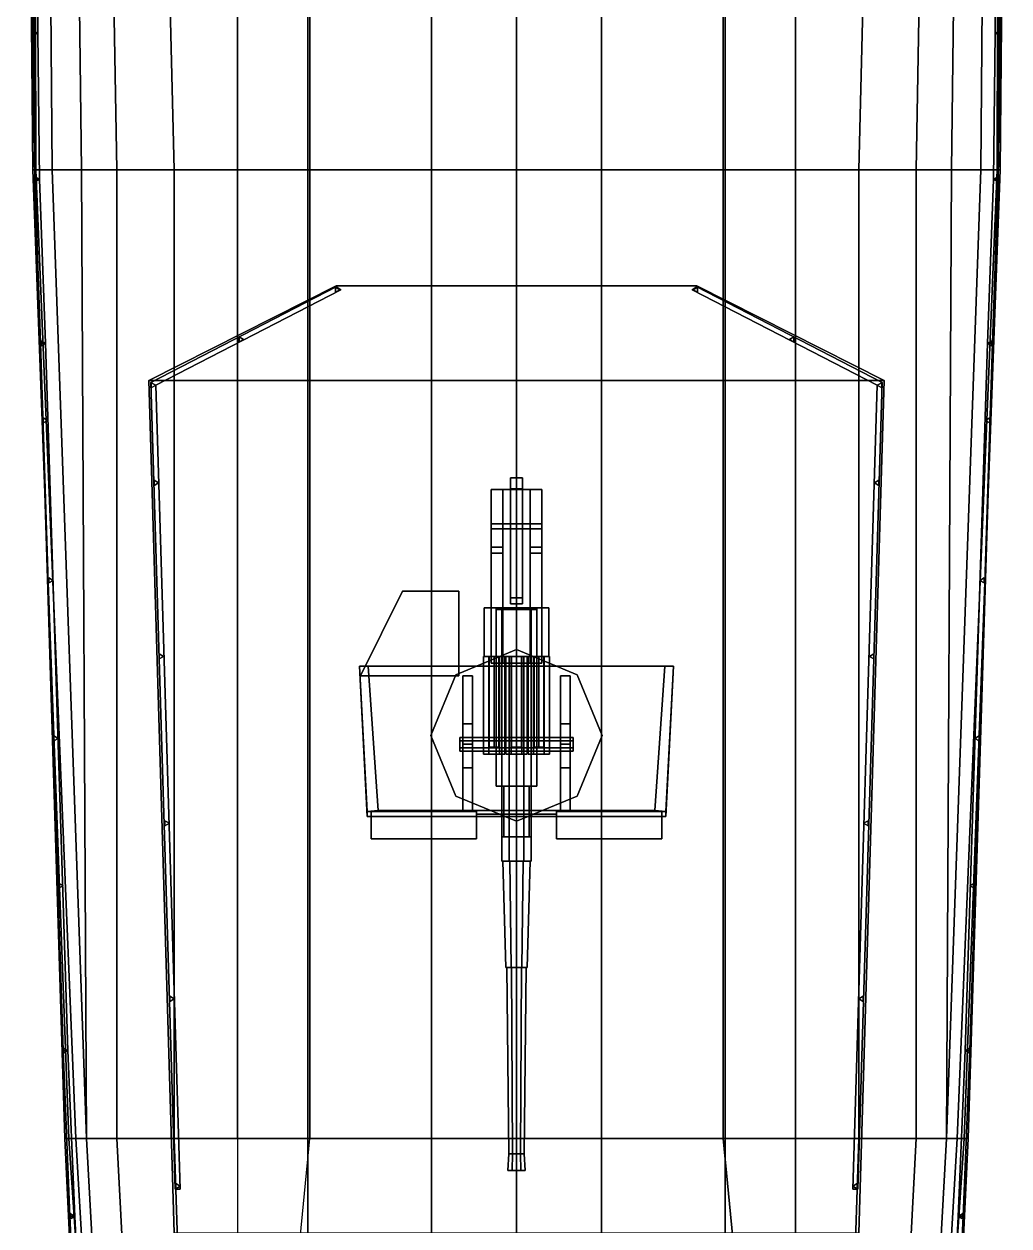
# Model space of a CAD drawing. Header units: millimetres. Extents: x -5 to 5, y -53 to 71.
# Drawn here: x -5.05 to 5.05, y -36.43 to -24.11 of the extents above; entities that cross this region are included whole.
import ezdxf

# ---------------------------------------------------------------- set-up
doc = ezdxf.new("R2010")
doc.units = ezdxf.units.MM
for name, color, linetype in [('gun', 1, 'Continuous'), ('r2', 6, 'Continuous'), ('railings', 6, 'Continuous'), ('sleeve', 5, 'Continuous'), ('turret', 2, 'Continuous')]:
    doc.layers.add(name, color=color, linetype=linetype)

msp = doc.modelspace()

# ---------------------------------------------------------------- linework, layer by layer
for points in [[(-5, -15.89, 2.83), (-5.05, -15.89, 1.33), (-4.96, -25.6, 1.33), (-4.94, -25.6, 2.83)], [(-5.05, -15.89, 1.33), (-4.95, -15.89, -0.84), (-4.93, -25.6, -0.25), (-4.96, -25.6, 1.33)], [(-2.14, -15.89, 2.95), (-5, -15.89, 2.83), (-4.94, -25.6, 2.83), (-2.14, -25.6, 2.95)], [(-4.95, -15.89, -0.84), (-4.84, -15.89, -1.25), (-4.76, -25.6, -0.91), (-4.93, -25.6, -0.25)], [(-4.84, -15.89, -1.25), (-4.58, -15.89, -1.71), (-4.46, -25.6, -1.4), (-4.76, -25.6, -0.91)], [(-4.58, -15.89, -1.71), (-4.27, -15.89, -2.01), (-4.1, -25.6, -1.79), (-4.46, -25.6, -1.4)], [(-4.27, -15.89, -2.01), (-3.75, -15.89, -2.31), (-3.51, -25.6, -2.18), (-4.1, -25.6, -1.79)], [(-3.75, -15.89, -2.31), (-2.86, -15.89, -2.62), (-2.86, -25.6, -2.45), (-3.51, -25.6, -2.18)], [(-2.86, -15.89, -2.62), (-2.12, -15.89, -2.81), (-2.12, -25.6, -2.67), (-2.86, -25.6, -2.45)], [(0, -15.89, 2.97), (-2.14, -15.89, 2.95), (-2.14, -25.6, 2.95), (0, -25.6, 2.97)], [(-2.12, -15.89, -2.81), (-0.87, -15.89, -2.95), (-0.87, -25.6, -2.92), (-2.12, -25.6, -2.67)], [(0, -25.6, -2.99), (-0.87, -25.6, -2.92), (-0.87, -15.89, -2.95), (0, -15.89, -2.99)], [(0, -15.89, -2.99), (0.87, -15.89, -2.95), (0.87, -25.6, -2.92), (0, -25.6, -2.99)], [(0, -25.6, 2.97), (2.14, -25.6, 2.95), (2.14, -15.89, 2.95), (0, -15.89, 2.97)], [(2.12, -25.6, -2.67), (0.87, -25.6, -2.92), (0.87, -15.89, -2.95), (2.12, -15.89, -2.81)], [(2.86, -25.6, -2.45), (2.12, -25.6, -2.67), (2.12, -15.89, -2.81), (2.86, -15.89, -2.62)], [(2.14, -25.6, 2.95), (4.94, -25.6, 2.83), (5, -15.89, 2.83), (2.14, -15.89, 2.95)], [(3.51, -25.6, -2.18), (2.86, -25.6, -2.45), (2.86, -15.89, -2.62), (3.75, -15.89, -2.31)], [(4.1, -25.6, -1.79), (3.51, -25.6, -2.18), (3.75, -15.89, -2.31), (4.27, -15.89, -2.01)], [(4.46, -25.6, -1.4), (4.1, -25.6, -1.79), (4.27, -15.89, -2.01), (4.58, -15.89, -1.71)], [(4.76, -25.6, -0.91), (4.46, -25.6, -1.4), (4.58, -15.89, -1.71), (4.84, -15.89, -1.25)], [(4.93, -25.6, -0.25), (4.76, -25.6, -0.91), (4.84, -15.89, -1.25), (4.95, -15.89, -0.84)], [(4.96, -25.6, 1.33), (4.93, -25.6, -0.25), (4.95, -15.89, -0.84), (5.05, -15.89, 1.33)], [(4.94, -25.6, 2.83), (4.96, -25.6, 1.33), (5.05, -15.89, 1.33), (5, -15.89, 2.83)], [(-4.94, -25.6, 2.83), (-4.96, -25.6, 1.33), (-4.59, -35.53, 1.33), (-4.63, -35.53, 2.88)], [(-4.96, -25.6, 1.33), (-4.93, -25.6, -0.25), (-4.52, -35.53, -0.12), (-4.59, -35.53, 1.33)], [(-2.14, -25.6, 2.95), (-4.94, -25.6, 2.83), (-4.63, -35.53, 2.88), (-2.14, -35.53, 3)], [(-4.93, -25.6, -0.25), (-4.76, -25.6, -0.91), (-4.41, -35.53, -0.47), (-4.52, -35.53, -0.12)], [(-4.76, -25.6, -0.91), (-4.46, -25.6, -1.4), (-4.41, -35.53, -0.47)], [(-4.46, -25.6, -1.4), (-4.1, -25.6, -1.79), (-4.1, -35.53, -1.01), (-4.41, -35.53, -0.47)], [(-4.1, -25.6, -1.79), (-3.51, -25.6, -2.18), (-3.51, -35.53, -1.48), (-4.1, -35.53, -1.01)], [(-3.51, -25.6, -2.18), (-2.86, -25.6, -2.45), (-2.86, -35.53, -1.87), (-3.51, -35.53, -1.48)], [(-2.86, -25.6, -2.45), (-2.12, -25.6, -2.67), (-2.12, -35.53, -2.23), (-2.86, -35.53, -1.87)], [(0, -25.6, 2.97), (-2.14, -25.6, 2.95), (-2.14, -35.53, 3), (0, -35.53, 3.03)], [(-2.12, -25.6, -2.67), (-0.87, -25.6, -2.92), (-0.87, -35.53, -2.71), (-2.12, -35.53, -2.23)], [(0, -35.53, -2.99), (-0.87, -35.53, -2.71), (-0.87, -25.6, -2.92), (0, -25.6, -2.99)], [(0, -25.6, -2.99), (0.87, -25.6, -2.92), (0.87, -35.53, -2.71), (0, -35.53, -2.99)], [(0, -35.53, 3.03), (2.14, -35.53, 3), (2.14, -25.6, 2.95), (0, -25.6, 2.97)], [(2.12, -35.53, -2.23), (0.87, -35.53, -2.71), (0.87, -25.6, -2.92), (2.12, -25.6, -2.67)], [(2.86, -35.53, -1.87), (2.12, -35.53, -2.23), (2.12, -25.6, -2.67), (2.86, -25.6, -2.45)], [(2.14, -35.53, 3), (4.63, -35.53, 2.88), (4.94, -25.6, 2.83), (2.14, -25.6, 2.95)], [(3.51, -35.53, -1.48), (2.86, -35.53, -1.87), (2.86, -25.6, -2.45), (3.51, -25.6, -2.18)], [(4.1, -35.53, -1.01), (3.51, -35.53, -1.48), (3.51, -25.6, -2.18), (4.1, -25.6, -1.79)], [(4.41, -35.53, -0.47), (4.1, -35.53, -1.01), (4.1, -25.6, -1.79), (4.46, -25.6, -1.4)], [(4.52, -35.53, -0.12), (4.41, -35.53, -0.47), (4.76, -25.6, -0.91), (4.93, -25.6, -0.25)], [(4.41, -35.53, -0.47), (4.41, -35.53, -0.47), (4.46, -25.6, -1.4), (4.76, -25.6, -0.91)], [(4.59, -35.53, 1.33), (4.52, -35.53, -0.12), (4.93, -25.6, -0.25), (4.96, -25.6, 1.33)], [(4.63, -35.53, 2.88), (4.59, -35.53, 1.33), (4.96, -25.6, 1.33), (4.94, -25.6, 2.83)], [(3.77, -27.76, 5.01), (1.85, -26.79, 5.01), (-1.85, -26.79, 5.01), (-3.77, -27.76, 5.01)], [(-1.85, -26.79, 5.01), (-1.85, -26.79, 2.94), (-3.77, -27.76, 2.94), (-3.77, -27.76, 5.01)], [(1.85, -26.79, 5.01), (1.85, -26.79, 2.94), (-1.85, -26.79, 2.94), (-1.85, -26.79, 5.01)], [(3.77, -27.76, 2.94), (1.85, -26.79, 2.94), (1.85, -26.79, 5.01), (3.77, -27.76, 5.01)], [(3.51, -36.5, 5.01), (3.77, -27.76, 5.01), (-3.77, -27.76, 5.01), (-3.51, -36.5, 5.01)], [(-3.77, -27.76, 5.01), (-3.77, -27.76, 2.94), (-3.51, -36.5, 2.94), (-3.51, -36.5, 5.01)], [(3.51, -36.5, 2.94), (3.77, -27.76, 2.94), (3.77, -27.76, 5.01), (3.51, -36.5, 5.01)], [(-4.63, -35.53, 2.88), (-4.59, -35.53, 1.33), (-4.07, -43.18, 0.04), (-4.27, -43.18, 3.02)], [(-2.14, -35.53, 3), (-4.63, -35.53, 2.88), (-4.27, -43.18, 3.02), (-2.14, -43.18, 3.1)], [(-4.59, -35.53, 1.33), (-4.52, -35.53, -0.12), (-4.07, -43.18, 0.04)], [(-4.52, -35.53, -0.12), (-4.41, -35.53, -0.47), (-3.99, -43.18, -0.16), (-4.07, -43.18, 0.04)], [(-4.41, -35.53, -0.47), (-4.1, -35.53, -1.01), (-3.7, -43.18, -0.48), (-3.99, -43.18, -0.16)], [(-4.1, -35.53, -1.01), (-3.51, -35.53, -1.48), (-3.26, -43.18, -0.76), (-3.7, -43.18, -0.48)], [(-3.51, -35.53, -1.48), (-2.86, -35.53, -1.87), (-2.86, -43.18, -0.91), (-3.26, -43.18, -0.76)], [(-2.12, -35.53, -2.23), (-0.87, -35.53, -2.71), (-0.87, -43.18, -1.48), (-2.86, -43.18, -0.91)], [(0, -35.53, 3.03), (-2.14, -35.53, 3), (-2.14, -43.18, 3.1), (0, -43.18, 3.13)], [(0, -43.18, -1.76), (-0.87, -43.18, -1.48), (-0.87, -35.53, -2.71), (0, -35.53, -2.99)], [(0, -35.53, -2.99), (0.87, -35.53, -2.71), (0.87, -43.18, -1.48), (0, -43.18, -1.76)], [(0, -43.18, 3.13), (2.14, -43.18, 3.1), (2.14, -35.53, 3), (0, -35.53, 3.03)], [(2.86, -43.18, -0.91), (0.87, -43.18, -1.48), (0.87, -35.53, -2.71), (2.12, -35.53, -2.23)], [(2.86, -43.18, -0.91), (2.86, -43.18, -0.91), (2.12, -35.53, -2.23), (2.86, -35.53, -1.87)], [(2.14, -43.18, 3.1), (4.27, -43.18, 3.02), (4.63, -35.53, 2.88), (2.14, -35.53, 3)], [(3.26, -43.18, -0.76), (2.86, -43.18, -0.91), (2.86, -35.53, -1.87), (3.51, -35.53, -1.48)], [(3.7, -43.18, -0.48), (3.26, -43.18, -0.76), (3.51, -35.53, -1.48), (4.1, -35.53, -1.01)], [(3.99, -43.18, -0.16), (3.7, -43.18, -0.48), (4.1, -35.53, -1.01), (4.41, -35.53, -0.47)], [(4.07, -43.18, 0.04), (3.99, -43.18, -0.16), (4.41, -35.53, -0.47), (4.52, -35.53, -0.12)], [(4.27, -43.18, 3.02), (4.07, -43.18, 0.04), (4.59, -35.53, 1.33), (4.63, -35.53, 2.88)], [(4.07, -43.18, 0.04), (4.07, -43.18, 0.04), (4.52, -35.53, -0.12), (4.59, -35.53, 1.33)]]:
    msp.add_3dface(points)
at = {"layer": 'gun'}
for points in [[(0.33, -30.09, 6.35), (0.33, -30.09, 6.21), (-0.33, -30.09, 6.21), (-0.33, -30.09, 6.35)], [(-0.33, -30.59, 6.21), (-0.33, -30.09, 6.21), (0.33, -30.09, 6.21), (0.33, -30.59, 6.21)], [(-0.21, -30.59, 6.35), (-0.21, -30.09, 6.35), (-0.33, -30.09, 6.35), (-0.33, -30.59, 6.35)], [(-0.33, -30.09, 6.35), (-0.33, -30.09, 6.21), (-0.33, -30.59, 6.21), (-0.33, -30.59, 6.35)], [(0.21, -30.09, 6.72), (0.21, -30.09, 6.35), (-0.21, -30.09, 6.35), (-0.21, -30.09, 6.72)], [(0.21, -30.11, 6.72), (0.21, -30.09, 6.72), (-0.21, -30.09, 6.72), (-0.21, -30.11, 6.72)], [(-0.21, -30.09, 6.72), (-0.21, -30.09, 6.35), (-0.21, -30.59, 6.35), (-0.21, -30.59, 6.72)], [(0.15, -30.11, 6.94), (0.21, -30.11, 6.72), (-0.21, -30.11, 6.72), (-0.15, -30.11, 6.94)], [(-0.15, -30.11, 6.94), (-0.21, -30.11, 6.72), (-0.21, -30.59, 6.72), (-0.15, -30.59, 6.94)], [(0.15, -30.59, 6.94), (0.15, -30.11, 6.94), (-0.15, -30.11, 6.94), (-0.15, -30.59, 6.94)], [(0.21, -30.59, 6.72), (0.21, -30.11, 6.72), (0.15, -30.11, 6.94), (0.15, -30.59, 6.94)], [(0.33, -30.59, 6.35), (0.33, -30.09, 6.35), (0.21, -30.09, 6.35), (0.21, -30.59, 6.35)], [(0.21, -30.59, 6.35), (0.21, -30.09, 6.35), (0.21, -30.09, 6.72), (0.21, -30.59, 6.72)], [(0.33, -30.59, 6.21), (0.33, -30.09, 6.21), (0.33, -30.09, 6.35), (0.33, -30.59, 6.35)], [(-0.33, -30.59, 6.35), (-0.33, -30.59, 6.21), (0.33, -30.59, 6.21), (0.33, -30.59, 6.35)], [(-0.23, -31.52, 6.25), (-0.28, -31.52, 6.3), (-0.28, -30.59, 6.3), (-0.23, -30.59, 6.25)], [(-0.28, -31.52, 6.3), (-0.23, -31.52, 6.35), (-0.23, -30.59, 6.35), (-0.28, -30.59, 6.3)], [(-0.18, -31.52, 6.3), (-0.23, -31.52, 6.25), (-0.23, -30.59, 6.25), (-0.18, -30.59, 6.3)], [(-0.23, -31.52, 6.35), (-0.18, -31.52, 6.3), (-0.18, -30.59, 6.3), (-0.23, -30.59, 6.35)], [(-0.15, -30.59, 6.94), (-0.21, -30.59, 6.72), (0.21, -30.59, 6.72), (0.15, -30.59, 6.94)], [(-0.21, -30.59, 6.72), (-0.21, -30.59, 6.35), (0.21, -30.59, 6.35), (0.21, -30.59, 6.72)], [(-0.075, -32.69, 6.38), (-0.15, -32.69, 6.51), (-0.15, -30.59, 6.51), (-0.075, -30.59, 6.38)], [(-0.15, -32.69, 6.51), (-0.075, -32.69, 6.64), (-0.075, -30.59, 6.64), (-0.15, -30.59, 6.51)], [(0.075, -32.69, 6.38), (-0.075, -32.69, 6.38), (-0.075, -30.59, 6.38), (0.075, -30.59, 6.38)], [(-0.075, -32.69, 6.64), (0.075, -32.69, 6.64), (0.075, -30.59, 6.64), (-0.075, -30.59, 6.64)], [(0, -31.52, 6.77), (-0.05, -31.52, 6.82), (-0.05, -30.59, 6.82), (0, -30.59, 6.77)], [(-0.05, -31.52, 6.82), (0, -31.52, 6.87), (0, -30.59, 6.87), (-0.05, -30.59, 6.82)], [(0.05, -31.52, 6.82), (0, -31.52, 6.77), (0, -30.59, 6.77), (0.05, -30.59, 6.82)], [(0, -31.52, 6.87), (0.05, -31.52, 6.82), (0.05, -30.59, 6.82), (0, -30.59, 6.87)], [(0.15, -32.69, 6.51), (0.075, -32.69, 6.38), (0.075, -30.59, 6.38), (0.15, -30.59, 6.51)], [(0.075, -32.69, 6.64), (0.15, -32.69, 6.51), (0.15, -30.59, 6.51), (0.075, -30.59, 6.64)], [(0.23, -31.52, 6.25), (0.18, -31.52, 6.3), (0.18, -30.59, 6.3), (0.23, -30.59, 6.25)], [(0.18, -31.52, 6.3), (0.23, -31.52, 6.35), (0.23, -30.59, 6.35), (0.18, -30.59, 6.3)], [(0.28, -31.52, 6.3), (0.23, -31.52, 6.25), (0.23, -30.59, 6.25), (0.28, -30.59, 6.3)], [(0.23, -31.52, 6.35), (0.28, -31.52, 6.3), (0.28, -30.59, 6.3), (0.23, -30.59, 6.35)], [(-0.075, -32.69, 6.38), (0.075, -32.69, 6.38), (0.15, -32.69, 6.51), (-0.15, -32.69, 6.51)], [(-0.15, -32.69, 6.51), (0.15, -32.69, 6.51), (0.075, -32.69, 6.64), (-0.075, -32.69, 6.64)], [(-0.055, -33.78, 6.415), (-0.11, -33.78, 6.51), (-0.14, -32.69, 6.51), (-0.07, -32.69, 6.389)], [(-0.11, -33.78, 6.51), (-0.055, -33.78, 6.605), (-0.07, -32.69, 6.631), (-0.14, -32.69, 6.51)], [(0.055, -33.78, 6.415), (-0.055, -33.78, 6.415), (-0.07, -32.69, 6.389), (0.07, -32.69, 6.389)], [(-0.055, -33.78, 6.605), (0.055, -33.78, 6.605), (0.07, -32.69, 6.631), (-0.07, -32.69, 6.631)], [(0.11, -33.78, 6.51), (0.055, -33.78, 6.415), (0.07, -32.69, 6.389), (0.14, -32.69, 6.51)], [(0.055, -33.78, 6.605), (0.11, -33.78, 6.51), (0.14, -32.69, 6.51), (0.07, -32.69, 6.631)], [(-0.11, -33.78, 6.51), (0.11, -33.78, 6.51), (0.055, -33.78, 6.605), (-0.055, -33.78, 6.605)], [(-0.055, -33.78, 6.415), (0.055, -33.78, 6.415), (0.11, -33.78, 6.51), (-0.11, -33.78, 6.51)], [(-0.04, -35.69, 6.441), (-0.08, -35.69, 6.51), (-0.1, -33.78, 6.51), (-0.05, -33.78, 6.423)], [(-0.08, -35.69, 6.51), (-0.04, -35.69, 6.579), (-0.05, -33.78, 6.597), (-0.1, -33.78, 6.51)], [(0.04, -35.69, 6.441), (-0.04, -35.69, 6.441), (-0.05, -33.78, 6.423), (0.05, -33.78, 6.423)], [(-0.04, -35.69, 6.579), (0.04, -35.69, 6.579), (0.05, -33.78, 6.597), (-0.05, -33.78, 6.597)], [(0.08, -35.69, 6.51), (0.04, -35.69, 6.441), (0.05, -33.78, 6.423), (0.1, -33.78, 6.51)], [(0.04, -35.69, 6.579), (0.08, -35.69, 6.51), (0.1, -33.78, 6.51), (0.05, -33.78, 6.597)], [(-0.045, -35.86, 6.432), (-0.09, -35.86, 6.51), (-0.08, -35.69, 6.51), (-0.04, -35.69, 6.441)], [(-0.09, -35.86, 6.51), (-0.045, -35.86, 6.588), (-0.04, -35.69, 6.579), (-0.08, -35.69, 6.51)], [(0.045, -35.86, 6.432), (-0.045, -35.86, 6.432), (-0.04, -35.69, 6.441), (0.04, -35.69, 6.441)], [(-0.045, -35.86, 6.588), (0.045, -35.86, 6.588), (0.04, -35.69, 6.579), (-0.04, -35.69, 6.579)], [(0.09, -35.86, 6.51), (0.045, -35.86, 6.432), (0.04, -35.69, 6.441), (0.08, -35.69, 6.51)], [(0.045, -35.86, 6.588), (0.09, -35.86, 6.51), (0.08, -35.69, 6.51), (0.04, -35.69, 6.579)], [(-0.045, -35.86, 6.432), (0.045, -35.86, 6.432), (0.09, -35.86, 6.51), (-0.09, -35.86, 6.51)], [(-0.09, -35.86, 6.51), (0.09, -35.86, 6.51), (0.045, -35.86, 6.588), (-0.045, -35.86, 6.588)]]:
    msp.add_3dface(points, dxfattribs=at)
at = {"layer": 'r2'}
for points in [[(-4.96, -24.2, 3.75), (-5.02, -15.9, 3.75), (-4.97, -15.9, 3.75), (-4.91, -24.2, 3.75)], [(-4.91, -24.2, 3.75), (-4.97, -15.9, 3.75), (-5.02, -15.9, 3.75), (-4.96, -24.2, 3.75)], [(-4.94, -25.7, 3.75), (-4.96, -24.2, 3.75), (-4.91, -24.2, 3.75), (-4.89, -25.7, 3.75)], [(-4.89, -25.7, 3.75), (-4.91, -24.2, 3.75), (-4.96, -24.2, 3.75), (-4.94, -25.7, 3.75)], [(-4.955, -24.226, 2.83), (-4.955, -24.174, 2.83), (-4.955, -24.174, 3.75), (-4.955, -24.226, 3.75)], [(-4.955, -24.174, 2.83), (-4.91, -24.2, 2.83), (-4.91, -24.2, 3.75), (-4.955, -24.174, 3.75)], [(-4.91, -24.2, 2.83), (-4.955, -24.226, 2.83), (-4.955, -24.226, 3.75), (-4.91, -24.2, 3.75)], [(-4.83, -27.38, 3.75), (-4.89, -25.7, 3.75), (-4.94, -25.7, 3.75), (-4.88, -27.38, 3.75)], [(-4.88, -27.38, 3.75), (-4.94, -25.7, 3.75), (-4.89, -25.7, 3.75), (-4.83, -27.38, 3.75)], [(-4.935, -25.726, 2.83), (-4.935, -25.674, 2.83), (-4.935, -25.674, 3.75), (-4.935, -25.726, 3.75)], [(-4.935, -25.674, 2.83), (-4.89, -25.7, 2.83), (-4.89, -25.7, 3.75), (-4.935, -25.674, 3.75)], [(-4.89, -25.7, 2.83), (-4.935, -25.726, 2.83), (-4.935, -25.726, 3.75), (-4.89, -25.7, 3.75)], [(-3.75, -27.78, 5.93), (-1.85, -26.8, 5.93), (-1.8, -26.83, 5.93), (-3.7, -27.81, 5.93)], [(-3.7, -27.81, 5.93), (-1.8, -26.83, 5.93), (-1.85, -26.8, 5.93), (-3.75, -27.78, 5.93)], [(-1.855, -26.856, 5.01), (-1.855, -26.804, 5.01), (-1.855, -26.804, 5.93), (-1.855, -26.856, 5.93)], [(-1.855, -26.804, 5.01), (-1.81, -26.83, 5.01), (-1.81, -26.83, 5.93), (-1.855, -26.804, 5.93)], [(-1.81, -26.83, 5.01), (-1.855, -26.856, 5.01), (-1.855, -26.856, 5.93), (-1.81, -26.83, 5.93)], [(-2.845, -27.366, 5.01), (-2.845, -27.314, 5.01), (-2.845, -27.314, 5.93), (-2.845, -27.366, 5.93)], [(-2.845, -27.314, 5.01), (-2.8, -27.34, 5.01), (-2.8, -27.34, 5.93), (-2.845, -27.314, 5.93)], [(-2.8, -27.34, 5.01), (-2.845, -27.366, 5.01), (-2.845, -27.366, 5.93), (-2.8, -27.34, 5.93)], [(-4.65, -34.63, 3.75), (-4.88, -27.38, 3.75), (-4.83, -27.38, 3.75), (-4.6, -34.63, 3.75)], [(-4.6, -34.63, 3.75), (-4.83, -27.38, 3.75), (-4.88, -27.38, 3.75), (-4.65, -34.63, 3.75)], [(-4.875, -27.354, 2.83), (-4.83, -27.38, 2.83), (-4.83, -27.38, 3.75), (-4.875, -27.354, 3.75)], [(-4.875, -27.406, 2.83), (-4.875, -27.354, 2.83), (-4.875, -27.354, 3.75), (-4.875, -27.406, 3.75)], [(-4.83, -27.38, 2.83), (-4.875, -27.406, 2.83), (-4.875, -27.406, 3.75), (-4.83, -27.38, 3.75)], [(-3.5, -36.05, 5.93), (-3.75, -27.78, 5.93), (-3.7, -27.81, 5.93), (-3.45, -36.05, 5.93)], [(-3.45, -36.05, 5.93), (-3.7, -27.81, 5.93), (-3.75, -27.78, 5.93), (-3.5, -36.05, 5.93)], [(-3.745, -27.784, 5.01), (-3.7, -27.81, 5.01), (-3.7, -27.81, 5.93), (-3.745, -27.784, 5.93)], [(-3.745, -27.836, 5.01), (-3.745, -27.784, 5.01), (-3.745, -27.784, 5.93), (-3.745, -27.836, 5.93)], [(-3.7, -27.81, 5.01), (-3.745, -27.836, 5.01), (-3.745, -27.836, 5.93), (-3.7, -27.81, 5.93)], [(-4.855, -28.144, 2.83), (-4.81, -28.17, 2.83), (-4.81, -28.17, 3.75), (-4.855, -28.144, 3.75)], [(-4.855, -28.196, 2.83), (-4.855, -28.144, 2.83), (-4.855, -28.144, 3.75), (-4.855, -28.196, 3.75)], [(-4.81, -28.17, 2.83), (-4.855, -28.196, 2.83), (-4.855, -28.196, 3.75), (-4.81, -28.17, 3.75)], [(-3.715, -28.836, 5.01), (-3.715, -28.784, 5.01), (-3.715, -28.784, 5.93), (-3.715, -28.836, 5.93)], [(-3.715, -28.784, 5.01), (-3.67, -28.81, 5.01), (-3.67, -28.81, 5.93), (-3.715, -28.784, 5.93)], [(-3.67, -28.81, 5.01), (-3.715, -28.836, 5.01), (-3.715, -28.836, 5.93), (-3.67, -28.81, 5.93)], [(-4.795, -29.836, 2.83), (-4.795, -29.784, 2.83), (-4.795, -29.784, 3.75), (-4.795, -29.836, 3.75)], [(-4.795, -29.784, 2.83), (-4.75, -29.81, 2.83), (-4.75, -29.81, 3.75), (-4.795, -29.784, 3.75)], [(-4.75, -29.81, 2.83), (-4.795, -29.836, 2.83), (-4.795, -29.836, 3.75), (-4.75, -29.81, 3.75)], [(-3.665, -30.616, 5.01), (-3.665, -30.564, 5.01), (-3.665, -30.564, 5.93), (-3.665, -30.616, 5.93)], [(-3.665, -30.564, 5.01), (-3.62, -30.59, 5.01), (-3.62, -30.59, 5.93), (-3.665, -30.564, 5.93)], [(-3.62, -30.59, 5.01), (-3.665, -30.616, 5.01), (-3.665, -30.616, 5.93), (-3.62, -30.59, 5.93)], [(-4.745, -31.456, 2.83), (-4.745, -31.404, 2.83), (-4.745, -31.404, 3.75), (-4.745, -31.456, 3.75)], [(-4.745, -31.404, 2.83), (-4.7, -31.43, 2.83), (-4.7, -31.43, 3.75), (-4.745, -31.404, 3.75)], [(-4.7, -31.43, 2.83), (-4.745, -31.456, 2.83), (-4.745, -31.456, 3.75), (-4.7, -31.43, 3.75)], [(-3.605, -32.274, 5.01), (-3.56, -32.3, 5.01), (-3.56, -32.3, 5.93), (-3.605, -32.274, 5.93)], [(-3.605, -32.326, 5.01), (-3.605, -32.274, 5.01), (-3.605, -32.274, 5.93), (-3.605, -32.326, 5.93)], [(-3.56, -32.3, 5.01), (-3.605, -32.326, 5.01), (-3.605, -32.326, 5.93), (-3.56, -32.3, 5.93)], [(-4.695, -32.914, 2.83), (-4.65, -32.94, 2.83), (-4.65, -32.94, 3.75), (-4.695, -32.914, 3.75)], [(-4.695, -32.966, 2.83), (-4.695, -32.914, 2.83), (-4.695, -32.914, 3.75), (-4.695, -32.966, 3.75)], [(-4.65, -32.94, 2.83), (-4.695, -32.966, 2.83), (-4.695, -32.966, 3.75), (-4.65, -32.94, 3.75)], [(-3.555, -34.126, 5.01), (-3.555, -34.074, 5.01), (-3.555, -34.074, 5.93), (-3.555, -34.126, 5.93)], [(-3.555, -34.074, 5.01), (-3.51, -34.1, 5.01), (-3.51, -34.1, 5.93), (-3.555, -34.074, 5.93)], [(-3.51, -34.1, 5.01), (-3.555, -34.126, 5.01), (-3.555, -34.126, 5.93), (-3.51, -34.1, 5.93)], [(-4.645, -34.656, 2.83), (-4.645, -34.604, 2.83), (-4.645, -34.604, 3.75), (-4.645, -34.656, 3.75)], [(-4.645, -34.604, 2.83), (-4.6, -34.63, 2.83), (-4.6, -34.63, 3.75), (-4.645, -34.604, 3.75)], [(-4.53, -36.33, 3.78), (-4.6, -34.63, 3.75), (-4.65, -34.63, 3.75), (-4.58, -36.33, 3.78)], [(-4.58, -36.33, 3.78), (-4.65, -34.63, 3.75), (-4.6, -34.63, 3.75), (-4.53, -36.33, 3.78)], [(-4.6, -34.63, 2.83), (-4.645, -34.656, 2.83), (-4.645, -34.656, 3.75), (-4.6, -34.63, 3.75)], [(-3.495, -36.046, 5.01), (-3.495, -35.994, 5.01), (-3.495, -35.994, 5.93), (-3.495, -36.046, 5.93)], [(-3.495, -35.994, 5.01), (-3.45, -36.02, 5.01), (-3.45, -36.02, 5.93), (-3.495, -35.994, 5.93)], [(-3.45, -36.02, 5.01), (-3.495, -36.046, 5.01), (-3.495, -36.046, 5.93), (-3.45, -36.02, 5.93)], [(-4.5, -37.93, 3.82), (-4.58, -36.33, 3.78), (-4.53, -36.33, 3.78), (-4.45, -37.93, 3.82)], [(-4.45, -37.93, 3.82), (-4.53, -36.33, 3.78), (-4.58, -36.33, 3.78), (-4.5, -37.93, 3.82)], [(-4.575, -36.356, 2.86), (-4.575, -36.304, 2.86), (-4.575, -36.304, 3.78), (-4.575, -36.356, 3.78)], [(-4.575, -36.304, 2.86), (-4.53, -36.33, 2.86), (-4.53, -36.33, 3.78), (-4.575, -36.304, 3.78)], [(-4.53, -36.33, 2.86), (-4.575, -36.356, 2.86), (-4.575, -36.356, 3.78), (-4.53, -36.33, 3.78)]]:
    msp.add_3dface(points, dxfattribs=at)
at = {"layer": 'railings'}
for points in [[(4.91, -24.2, 3.75), (4.97, -15.9, 3.75), (5.02, -15.9, 3.75), (4.96, -24.2, 3.75)], [(4.96, -24.2, 3.75), (5.02, -15.9, 3.75), (4.97, -15.9, 3.75), (4.91, -24.2, 3.75)], [(4.94, -25.7, 3.75), (4.96, -24.2, 3.75), (4.91, -24.2, 3.75), (4.89, -25.7, 3.75)], [(4.89, -25.7, 3.75), (4.91, -24.2, 3.75), (4.96, -24.2, 3.75), (4.94, -25.7, 3.75)], [(4.955, -24.174, 2.83), (4.91, -24.2, 2.83), (4.91, -24.2, 3.75), (4.955, -24.174, 3.75)], [(4.91, -24.2, 2.83), (4.955, -24.226, 2.83), (4.955, -24.226, 3.75), (4.91, -24.2, 3.75)], [(4.955, -24.226, 2.83), (4.955, -24.174, 2.83), (4.955, -24.174, 3.75), (4.955, -24.226, 3.75)], [(4.83, -27.38, 3.75), (4.89, -25.7, 3.75), (4.94, -25.7, 3.75), (4.88, -27.38, 3.75)], [(4.88, -27.38, 3.75), (4.94, -25.7, 3.75), (4.89, -25.7, 3.75), (4.83, -27.38, 3.75)], [(4.935, -25.674, 2.83), (4.89, -25.7, 2.83), (4.89, -25.7, 3.75), (4.935, -25.674, 3.75)], [(4.89, -25.7, 2.83), (4.935, -25.726, 2.83), (4.935, -25.726, 3.75), (4.89, -25.7, 3.75)], [(4.935, -25.726, 2.83), (4.935, -25.674, 2.83), (4.935, -25.674, 3.75), (4.935, -25.726, 3.75)], [(3.75, -27.78, 5.93), (1.85, -26.8, 5.93), (1.8, -26.83, 5.93), (3.7, -27.81, 5.93)], [(3.7, -27.81, 5.93), (1.8, -26.83, 5.93), (1.85, -26.8, 5.93), (3.75, -27.78, 5.93)], [(1.855, -26.804, 5.01), (1.81, -26.83, 5.01), (1.81, -26.83, 5.93), (1.855, -26.804, 5.93)], [(1.81, -26.83, 5.01), (1.855, -26.856, 5.01), (1.855, -26.856, 5.93), (1.81, -26.83, 5.93)], [(1.855, -26.856, 5.01), (1.855, -26.804, 5.01), (1.855, -26.804, 5.93), (1.855, -26.856, 5.93)], [(2.845, -27.314, 5.01), (2.8, -27.34, 5.01), (2.8, -27.34, 5.93), (2.845, -27.314, 5.93)], [(2.8, -27.34, 5.01), (2.845, -27.366, 5.01), (2.845, -27.366, 5.93), (2.8, -27.34, 5.93)], [(2.845, -27.366, 5.01), (2.845, -27.314, 5.01), (2.845, -27.314, 5.93), (2.845, -27.366, 5.93)], [(4.65, -34.63, 3.75), (4.88, -27.38, 3.75), (4.83, -27.38, 3.75), (4.6, -34.63, 3.75)], [(4.6, -34.63, 3.75), (4.83, -27.38, 3.75), (4.88, -27.38, 3.75), (4.65, -34.63, 3.75)], [(4.875, -27.354, 2.83), (4.83, -27.38, 2.83), (4.83, -27.38, 3.75), (4.875, -27.354, 3.75)], [(4.83, -27.38, 2.83), (4.875, -27.406, 2.83), (4.875, -27.406, 3.75), (4.83, -27.38, 3.75)], [(4.875, -27.406, 2.83), (4.875, -27.354, 2.83), (4.875, -27.354, 3.75), (4.875, -27.406, 3.75)], [(3.45, -36.05, 5.93), (3.7, -27.81, 5.93), (3.75, -27.78, 5.93), (3.5, -36.05, 5.93)], [(3.5, -36.05, 5.93), (3.75, -27.78, 5.93), (3.7, -27.81, 5.93), (3.45, -36.05, 5.93)], [(3.745, -27.784, 5.01), (3.7, -27.81, 5.01), (3.7, -27.81, 5.93), (3.745, -27.784, 5.93)], [(3.7, -27.81, 5.01), (3.745, -27.836, 5.01), (3.745, -27.836, 5.93), (3.7, -27.81, 5.93)], [(3.745, -27.836, 5.01), (3.745, -27.784, 5.01), (3.745, -27.784, 5.93), (3.745, -27.836, 5.93)], [(4.855, -28.144, 2.83), (4.81, -28.17, 2.83), (4.81, -28.17, 3.75), (4.855, -28.144, 3.75)], [(4.81, -28.17, 2.83), (4.855, -28.196, 2.83), (4.855, -28.196, 3.75), (4.81, -28.17, 3.75)], [(4.855, -28.196, 2.83), (4.855, -28.144, 2.83), (4.855, -28.144, 3.75), (4.855, -28.196, 3.75)], [(3.715, -28.784, 5.01), (3.67, -28.81, 5.01), (3.67, -28.81, 5.93), (3.715, -28.784, 5.93)], [(3.67, -28.81, 5.01), (3.715, -28.836, 5.01), (3.715, -28.836, 5.93), (3.67, -28.81, 5.93)], [(3.715, -28.836, 5.01), (3.715, -28.784, 5.01), (3.715, -28.784, 5.93), (3.715, -28.836, 5.93)], [(4.795, -29.784, 2.83), (4.75, -29.81, 2.83), (4.75, -29.81, 3.75), (4.795, -29.784, 3.75)], [(4.75, -29.81, 2.83), (4.795, -29.836, 2.83), (4.795, -29.836, 3.75), (4.75, -29.81, 3.75)], [(4.795, -29.836, 2.83), (4.795, -29.784, 2.83), (4.795, -29.784, 3.75), (4.795, -29.836, 3.75)], [(3.665, -30.564, 5.01), (3.62, -30.59, 5.01), (3.62, -30.59, 5.93), (3.665, -30.564, 5.93)], [(3.62, -30.59, 5.01), (3.665, -30.616, 5.01), (3.665, -30.616, 5.93), (3.62, -30.59, 5.93)], [(3.665, -30.616, 5.01), (3.665, -30.564, 5.01), (3.665, -30.564, 5.93), (3.665, -30.616, 5.93)], [(4.745, -31.404, 2.83), (4.7, -31.43, 2.83), (4.7, -31.43, 3.75), (4.745, -31.404, 3.75)], [(4.745, -31.456, 2.83), (4.745, -31.404, 2.83), (4.745, -31.404, 3.75), (4.745, -31.456, 3.75)], [(4.7, -31.43, 2.83), (4.745, -31.456, 2.83), (4.745, -31.456, 3.75), (4.7, -31.43, 3.75)], [(3.605, -32.274, 5.01), (3.56, -32.3, 5.01), (3.56, -32.3, 5.93), (3.605, -32.274, 5.93)], [(3.605, -32.326, 5.01), (3.605, -32.274, 5.01), (3.605, -32.274, 5.93), (3.605, -32.326, 5.93)], [(3.56, -32.3, 5.01), (3.605, -32.326, 5.01), (3.605, -32.326, 5.93), (3.56, -32.3, 5.93)], [(4.695, -32.914, 2.83), (4.65, -32.94, 2.83), (4.65, -32.94, 3.75), (4.695, -32.914, 3.75)], [(4.65, -32.94, 2.83), (4.695, -32.966, 2.83), (4.695, -32.966, 3.75), (4.65, -32.94, 3.75)], [(4.695, -32.966, 2.83), (4.695, -32.914, 2.83), (4.695, -32.914, 3.75), (4.695, -32.966, 3.75)], [(3.555, -34.074, 5.01), (3.51, -34.1, 5.01), (3.51, -34.1, 5.93), (3.555, -34.074, 5.93)], [(3.51, -34.1, 5.01), (3.555, -34.126, 5.01), (3.555, -34.126, 5.93), (3.51, -34.1, 5.93)], [(3.555, -34.126, 5.01), (3.555, -34.074, 5.01), (3.555, -34.074, 5.93), (3.555, -34.126, 5.93)], [(4.645, -34.604, 2.83), (4.6, -34.63, 2.83), (4.6, -34.63, 3.75), (4.645, -34.604, 3.75)], [(4.645, -34.656, 2.83), (4.645, -34.604, 2.83), (4.645, -34.604, 3.75), (4.645, -34.656, 3.75)], [(4.53, -36.33, 3.78), (4.6, -34.63, 3.75), (4.65, -34.63, 3.75), (4.58, -36.33, 3.78)], [(4.58, -36.33, 3.78), (4.65, -34.63, 3.75), (4.6, -34.63, 3.75), (4.53, -36.33, 3.78)], [(4.6, -34.63, 2.83), (4.645, -34.656, 2.83), (4.645, -34.656, 3.75), (4.6, -34.63, 3.75)], [(3.495, -35.994, 5.01), (3.45, -36.02, 5.01), (3.45, -36.02, 5.93), (3.495, -35.994, 5.93)], [(3.45, -36.02, 5.01), (3.495, -36.046, 5.01), (3.495, -36.046, 5.93), (3.45, -36.02, 5.93)], [(3.495, -36.046, 5.01), (3.495, -35.994, 5.01), (3.495, -35.994, 5.93), (3.495, -36.046, 5.93)], [(4.5, -37.93, 3.82), (4.58, -36.33, 3.78), (4.53, -36.33, 3.78), (4.45, -37.93, 3.82)], [(4.45, -37.93, 3.82), (4.53, -36.33, 3.78), (4.58, -36.33, 3.78), (4.5, -37.93, 3.82)], [(4.575, -36.304, 2.86), (4.53, -36.33, 2.86), (4.53, -36.33, 3.78), (4.575, -36.304, 3.78)], [(4.53, -36.33, 2.86), (4.575, -36.356, 2.86), (4.575, -36.356, 3.78), (4.53, -36.33, 3.78)], [(4.575, -36.356, 2.86), (4.575, -36.304, 2.86), (4.575, -36.304, 3.78), (4.575, -36.356, 3.78)]]:
    msp.add_3dface(points, dxfattribs=at)
at = {"layer": 'sleeve'}
for points in [[(0.06, -30.05, 6.54), (0.06, -28.76, 6.54), (-0.06, -28.76, 6.54), (-0.06, -30.05, 6.54)], [(-0.06, -28.76, 6.54), (-0.06, -28.76, 6.43), (-0.06, -30.05, 6.43), (-0.06, -30.05, 6.54)], [(-0.06, -28.87, 6.43), (-0.06, -28.76, 6.43), (0.06, -28.76, 6.43), (0.06, -28.87, 6.43)], [(0.06, -28.76, 6.54), (0.06, -28.76, 6.43), (-0.06, -28.76, 6.43), (-0.06, -28.76, 6.54)], [(0.06, -30.05, 6.43), (0.06, -28.76, 6.43), (0.06, -28.76, 6.54), (0.06, -30.05, 6.54)], [(0.26, -29.23, 6.34), (0.26, -28.88, 6.4), (-0.26, -28.88, 6.4), (-0.26, -29.23, 6.34)], [(-0.26, -29.23, 6.34), (-0.26, -28.88, 6.4), (-0.26, -28.88, 6.26), (-0.26, -29.28, 6.25)], [(-0.26, -29.47, 5.98), (-0.26, -28.88, 6.26), (-0.14, -28.88, 6.26), (-0.14, -29.47, 5.98)], [(-0.26, -29.28, 6.25), (-0.26, -28.88, 6.26), (-0.26, -29.47, 5.98), (-0.26, -29.53, 6.13)], [(-0.26, -28.88, 6.26), (-0.26, -28.88, 6.4), (0.26, -28.88, 6.4), (0.26, -28.88, 6.26)], [(-0.14, -29.28, 6.25), (-0.14, -28.88, 6.26), (0.14, -28.88, 6.26), (0.14, -29.28, 6.25)], [(-0.14, -29.47, 5.98), (-0.14, -28.88, 6.26), (-0.14, -29.28, 6.25), (-0.14, -29.53, 6.13)], [(-0.06, -29.99, 6.28), (-0.06, -28.87, 6.28), (0.06, -28.87, 6.28), (0.06, -29.99, 6.28)], [(-0.06, -28.87, 6.43), (-0.06, -28.87, 6.28), (-0.06, -29.99, 6.28), (-0.06, -29.99, 6.43)], [(0.06, -28.87, 6.43), (0.06, -28.87, 6.28), (-0.06, -28.87, 6.28), (-0.06, -28.87, 6.43)], [(0.06, -29.99, 6.28), (0.06, -28.87, 6.28), (0.06, -28.87, 6.43), (0.06, -29.99, 6.43)], [(0.14, -29.28, 6.25), (0.14, -28.88, 6.26), (0.14, -29.47, 5.98), (0.14, -29.53, 6.13)], [(0.14, -29.47, 5.98), (0.14, -28.88, 6.26), (0.26, -28.88, 6.26), (0.26, -29.47, 5.98)], [(0.26, -28.88, 6.26), (0.26, -28.88, 6.4), (0.26, -29.23, 6.34), (0.26, -29.28, 6.25)], [(0.26, -29.47, 5.98), (0.26, -28.88, 6.26), (0.26, -29.28, 6.25), (0.26, -29.53, 6.13)], [(0.26, -29.28, 6.25), (0.26, -29.23, 6.34), (-0.26, -29.23, 6.34), (-0.26, -29.28, 6.25)], [(-0.14, -29.53, 6.13), (-0.14, -29.28, 6.25), (-0.26, -29.28, 6.25), (-0.26, -29.53, 6.13)], [(0.26, -29.53, 6.13), (0.26, -29.28, 6.25), (0.14, -29.28, 6.25), (0.14, -29.53, 6.13)], [(-0.26, -29.53, 6.13), (-0.26, -29.47, 5.98), (-0.26, -30.66, 5.98), (-0.26, -30.66, 6.13)], [(-0.26, -30.66, 5.98), (-0.26, -29.47, 5.98), (-0.14, -29.47, 5.98), (-0.14, -30.66, 5.98)], [(-0.14, -30.66, 6.13), (-0.14, -29.53, 6.13), (-0.26, -29.53, 6.13), (-0.26, -30.66, 6.13)], [(-0.14, -30.66, 5.98), (-0.14, -29.47, 5.98), (-0.14, -29.53, 6.13), (-0.14, -30.66, 6.13)], [(0.14, -29.53, 6.13), (0.14, -29.47, 5.98), (0.14, -30.66, 5.98), (0.14, -30.66, 6.13)], [(0.14, -30.66, 5.98), (0.14, -29.47, 5.98), (0.26, -29.47, 5.98), (0.26, -30.66, 5.98)], [(0.26, -30.66, 6.13), (0.26, -29.53, 6.13), (0.14, -29.53, 6.13), (0.14, -30.66, 6.13)], [(0.26, -30.66, 5.98), (0.26, -29.47, 5.98), (0.26, -29.53, 6.13), (0.26, -30.66, 6.13)], [(-0.06, -30.05, 6.43), (-0.06, -29.99, 6.43), (0.06, -29.99, 6.43), (0.06, -30.05, 6.43)], [(-0.06, -29.99, 6.43), (-0.06, -29.99, 6.28), (0.06, -29.99, 6.28), (0.06, -29.99, 6.43)], [(-0.06, -30.05, 6.54), (-0.06, -30.05, 6.43), (0.06, -30.05, 6.43), (0.06, -30.05, 6.54)], [(-0.285, -30.59, 6.395), (-0.175, -30.59, 6.395), (-0.12, -30.59, 6.3), (-0.34, -30.59, 6.3)], [(-0.34, -30.59, 6.3), (-0.12, -30.59, 6.3), (-0.175, -30.59, 6.205), (-0.285, -30.59, 6.205)], [(-0.285, -31.59, 6.205), (-0.34, -31.59, 6.3), (-0.34, -30.59, 6.3), (-0.285, -30.59, 6.205)], [(-0.34, -31.59, 6.3), (-0.285, -31.59, 6.395), (-0.285, -30.59, 6.395), (-0.34, -30.59, 6.3)], [(-0.175, -31.59, 6.205), (-0.285, -31.59, 6.205), (-0.285, -30.59, 6.205), (-0.175, -30.59, 6.205)], [(-0.285, -31.59, 6.395), (-0.175, -31.59, 6.395), (-0.175, -30.59, 6.395), (-0.285, -30.59, 6.395)], [(-0.21, -30.66, 6.22), (-0.21, -30.59, 6.22), (0.21, -30.59, 6.22), (0.21, -30.66, 6.22)], [(0.21, -30.59, 6.72), (0.21, -30.59, 6.22), (-0.21, -30.59, 6.22), (-0.21, -30.59, 6.72)], [(0.21, -31.92, 6.72), (0.21, -30.59, 6.72), (-0.21, -30.59, 6.72), (-0.21, -31.92, 6.72)], [(-0.21, -30.59, 6.72), (-0.21, -30.59, 6.22), (-0.21, -31.92, 6.22), (-0.21, -31.92, 6.72)], [(0.21, -30.66, 6.22), (0.21, -30.66, 5.97), (-0.21, -30.66, 5.97), (-0.21, -30.66, 6.22)], [(-0.21, -31.92, 5.97), (-0.21, -30.66, 5.97), (0.21, -30.66, 5.97), (0.21, -31.92, 5.97)], [(-0.21, -30.66, 6.22), (-0.21, -30.66, 5.97), (-0.21, -31.92, 5.97), (-0.21, -31.92, 6.22)], [(-0.12, -31.59, 6.3), (-0.175, -31.59, 6.205), (-0.175, -30.59, 6.205), (-0.12, -30.59, 6.3)], [(-0.175, -31.59, 6.395), (-0.12, -31.59, 6.3), (-0.12, -30.59, 6.3), (-0.175, -30.59, 6.395)], [(-0.11, -30.59, 6.82), (0.11, -30.59, 6.82), (0.055, -30.59, 6.725), (-0.055, -30.59, 6.725)], [(-0.055, -30.59, 6.915), (0.055, -30.59, 6.915), (0.11, -30.59, 6.82), (-0.11, -30.59, 6.82)], [(-0.055, -31.59, 6.725), (-0.11, -31.59, 6.82), (-0.11, -30.59, 6.82), (-0.055, -30.59, 6.725)], [(-0.11, -31.59, 6.82), (-0.055, -31.59, 6.915), (-0.055, -30.59, 6.915), (-0.11, -30.59, 6.82)], [(0.055, -31.59, 6.725), (-0.055, -31.59, 6.725), (-0.055, -30.59, 6.725), (0.055, -30.59, 6.725)], [(-0.055, -31.59, 6.915), (0.055, -31.59, 6.915), (0.055, -30.59, 6.915), (-0.055, -30.59, 6.915)], [(0.11, -31.59, 6.82), (0.055, -31.59, 6.725), (0.055, -30.59, 6.725), (0.11, -30.59, 6.82)], [(0.055, -31.59, 6.915), (0.11, -31.59, 6.82), (0.11, -30.59, 6.82), (0.055, -30.59, 6.915)], [(0.12, -30.59, 6.3), (0.34, -30.59, 6.3), (0.285, -30.59, 6.205), (0.175, -30.59, 6.205)], [(0.175, -30.59, 6.395), (0.285, -30.59, 6.395), (0.34, -30.59, 6.3), (0.12, -30.59, 6.3)], [(0.175, -31.59, 6.205), (0.12, -31.59, 6.3), (0.12, -30.59, 6.3), (0.175, -30.59, 6.205)], [(0.12, -31.59, 6.3), (0.175, -31.59, 6.395), (0.175, -30.59, 6.395), (0.12, -30.59, 6.3)], [(0.285, -31.59, 6.205), (0.175, -31.59, 6.205), (0.175, -30.59, 6.205), (0.285, -30.59, 6.205)], [(0.175, -31.59, 6.395), (0.285, -31.59, 6.395), (0.285, -30.59, 6.395), (0.175, -30.59, 6.395)], [(0.21, -31.92, 6.22), (0.21, -30.59, 6.22), (0.21, -30.59, 6.72), (0.21, -31.92, 6.72)], [(0.21, -31.92, 5.97), (0.21, -30.66, 5.97), (0.21, -30.66, 6.22), (0.21, -31.92, 6.22)], [(0.34, -31.59, 6.3), (0.285, -31.59, 6.205), (0.285, -30.59, 6.205), (0.34, -30.59, 6.3)], [(0.285, -31.59, 6.395), (0.34, -31.59, 6.3), (0.34, -30.59, 6.3), (0.285, -30.59, 6.395)], [(-0.58, -31.455, 6.449), (-0.58, -31.42, 6.51), (0.58, -31.42, 6.51), (0.58, -31.455, 6.449)], [(-0.58, -31.42, 6.51), (-0.58, -31.455, 6.571), (0.58, -31.455, 6.571), (0.58, -31.42, 6.51)], [(-0.58, -31.455, 6.449), (-0.58, -31.525, 6.449), (-0.58, -31.56, 6.51), (-0.58, -31.42, 6.51)], [(-0.58, -31.42, 6.51), (-0.58, -31.56, 6.51), (-0.58, -31.525, 6.571), (-0.58, -31.455, 6.571)], [(-0.58, -31.525, 6.449), (-0.58, -31.455, 6.449), (0.58, -31.455, 6.449), (0.58, -31.525, 6.449)], [(-0.58, -31.455, 6.571), (-0.58, -31.525, 6.571), (0.58, -31.525, 6.571), (0.58, -31.455, 6.571)], [(-0.58, -31.56, 6.51), (-0.58, -31.525, 6.449), (0.58, -31.525, 6.449), (0.58, -31.56, 6.51)], [(-0.58, -31.525, 6.571), (-0.58, -31.56, 6.51), (0.58, -31.56, 6.51), (0.58, -31.525, 6.571)], [(0.58, -31.42, 6.51), (0.58, -31.56, 6.51), (0.58, -31.525, 6.449), (0.58, -31.455, 6.449)], [(0.58, -31.455, 6.571), (0.58, -31.525, 6.571), (0.58, -31.56, 6.51), (0.58, -31.42, 6.51)], [(-0.34, -31.59, 6.3), (-0.12, -31.59, 6.3), (-0.175, -31.59, 6.395), (-0.285, -31.59, 6.395)], [(-0.285, -31.59, 6.205), (-0.175, -31.59, 6.205), (-0.12, -31.59, 6.3), (-0.34, -31.59, 6.3)], [(-0.055, -31.59, 6.725), (0.055, -31.59, 6.725), (0.11, -31.59, 6.82), (-0.11, -31.59, 6.82)], [(-0.11, -31.59, 6.82), (0.11, -31.59, 6.82), (0.055, -31.59, 6.915), (-0.055, -31.59, 6.915)], [(0.175, -31.59, 6.205), (0.285, -31.59, 6.205), (0.34, -31.59, 6.3), (0.12, -31.59, 6.3)], [(0.12, -31.59, 6.3), (0.34, -31.59, 6.3), (0.285, -31.59, 6.395), (0.175, -31.59, 6.395)], [(-0.21, -31.92, 6.72), (-0.21, -31.92, 5.97), (0.21, -31.92, 5.97), (0.21, -31.92, 6.72)], [(0.13, -32.44, 6.32), (0.13, -31.92, 6.32), (-0.13, -31.92, 6.32), (-0.13, -32.44, 6.32)], [(-0.13, -32.44, 6.15), (-0.13, -31.92, 6.15), (0.13, -31.92, 6.15), (0.13, -32.44, 6.15)], [(-0.13, -31.92, 6.32), (-0.13, -31.92, 6.15), (-0.13, -32.44, 6.15), (-0.13, -32.44, 6.32)], [(0.13, -32.44, 6.15), (0.13, -31.92, 6.15), (0.13, -31.92, 6.32), (0.13, -32.44, 6.32)], [(0.15, -32.69, 6.38), (0.15, -32.44, 6.38), (-0.15, -32.44, 6.38), (-0.15, -32.69, 6.38)], [(-0.15, -32.69, 6.11), (-0.15, -32.44, 6.11), (0.15, -32.44, 6.11), (0.15, -32.69, 6.11)], [(0.15, -32.44, 6.38), (0.15, -32.44, 6.11), (-0.15, -32.44, 6.11), (-0.15, -32.44, 6.38)], [(-0.15, -32.44, 6.38), (-0.15, -32.44, 6.11), (-0.15, -32.69, 6.11), (-0.15, -32.69, 6.38)], [(0.15, -32.69, 6.11), (0.15, -32.44, 6.11), (0.15, -32.44, 6.38), (0.15, -32.69, 6.38)], [(-0.15, -32.69, 6.38), (-0.15, -32.69, 6.11), (0.15, -32.69, 6.11), (0.15, -32.69, 6.38)]]:
    msp.add_3dface(points, dxfattribs=at)
at = {"layer": 'turret'}
for points in [[(-0.59, -30.79, 5.28), (-0.59, -29.92, 5.28), (-1.17, -29.92, 5.28), (-1.6, -30.79, 5.28)], [(-1.6, -30.79, 5.28), (-1.17, -29.92, 5.28), (-0.59, -29.92, 5.28), (-0.59, -30.79, 5.28)], [(0, -30.52, 5.01), (-0.622, -30.778, 5.01), (-0.622, -30.778, 5.16), (0, -30.52, 5.16)], [(0.41, -30.69, 5.16), (0, -30.52, 5.16), (-0.41, -30.69, 5.16), (0.41, -30.69, 5.16)], [(0.622, -30.778, 5.01), (0, -30.52, 5.01), (0, -30.52, 5.16), (0.622, -30.778, 5.16)], [(-1.53, -32.23, 5.16), (-1.61, -30.69, 5.16), (1.61, -30.69, 5.16), (1.53, -32.23, 5.16)], [(1.53, -32.23, 5.16), (1.61, -30.69, 5.16), (-1.61, -30.69, 5.16), (-1.53, -32.23, 5.16)], [(-1.53, -32.23, 5.16), (-1.61, -30.69, 5.16), (-1.61, -30.69, 7.16), (-1.53, -32.18, 6.98)], [(-1.53, -32.18, 6.98), (-1.61, -30.69, 7.16), (-1.61, -30.69, 5.16), (-1.53, -32.23, 5.16)], [(-1.42, -32.17, 7.06), (-1.52, -30.69, 7.23), (-1.61, -30.69, 7.16), (-1.53, -32.18, 6.98)], [(-1.53, -32.18, 6.98), (-1.61, -30.69, 7.16), (-1.52, -30.69, 7.23), (-1.42, -32.17, 7.06)], [(1.42, -32.17, 7.06), (1.52, -30.69, 7.23), (-1.52, -30.69, 7.23), (-1.42, -32.17, 7.06)], [(-1.42, -32.17, 7.06), (-1.52, -30.69, 7.23), (1.52, -30.69, 7.23), (1.42, -32.17, 7.06)], [(-0.622, -30.778, 5.01), (-0.88, -31.4, 5.01), (-0.88, -31.4, 5.16), (-0.622, -30.778, 5.16)], [(-0.45, -31.28, 6.51), (-0.45, -30.79, 5.52), (-0.55, -30.79, 5.52), (-0.55, -31.28, 6.51)], [(-0.55, -30.79, 5.52), (-0.55, -30.79, 5.16), (-0.55, -32.18, 5.16), (-0.55, -31.73, 6.51)], [(-0.55, -31.28, 6.51), (-0.55, -30.79, 5.52), (-0.55, -31.73, 6.51), (-0.55, -31.49, 6.64)], [(-0.45, -30.79, 5.52), (-0.45, -30.79, 5.16), (-0.55, -30.79, 5.16), (-0.55, -30.79, 5.52)], [(-0.45, -32.18, 5.16), (-0.45, -30.79, 5.16), (-0.45, -30.79, 5.52), (-0.45, -31.73, 6.51)], [(-0.45, -31.73, 6.51), (-0.45, -30.79, 5.52), (-0.45, -31.28, 6.51), (-0.45, -31.49, 6.64)], [(0.55, -31.28, 6.51), (0.55, -30.79, 5.52), (0.45, -30.79, 5.52), (0.45, -31.28, 6.51)], [(0.45, -31.28, 6.51), (0.45, -30.79, 5.52), (0.45, -31.73, 6.51), (0.45, -31.49, 6.64)], [(0.45, -30.79, 5.52), (0.45, -30.79, 5.16), (0.45, -32.18, 5.16), (0.45, -31.73, 6.51)], [(0.55, -30.79, 5.52), (0.55, -30.79, 5.16), (0.45, -30.79, 5.16), (0.45, -30.79, 5.52)], [(0.55, -31.73, 6.51), (0.55, -30.79, 5.52), (0.55, -31.28, 6.51), (0.55, -31.49, 6.64)], [(0.55, -32.18, 5.16), (0.55, -30.79, 5.16), (0.55, -30.79, 5.52), (0.55, -31.73, 6.51)], [(0.88, -31.4, 5.01), (0.622, -30.778, 5.01), (0.622, -30.778, 5.16), (0.88, -31.4, 5.16)], [(1.53, -32.18, 6.98), (1.61, -30.69, 7.16), (1.52, -30.69, 7.23), (1.42, -32.17, 7.06)], [(1.42, -32.17, 7.06), (1.52, -30.69, 7.23), (1.61, -30.69, 7.16), (1.53, -32.18, 6.98)], [(1.53, -32.18, 6.98), (1.61, -30.69, 7.16), (1.61, -30.69, 5.16), (1.53, -32.23, 5.16)], [(1.53, -32.23, 5.16), (1.61, -30.69, 5.16), (1.61, -30.69, 7.16), (1.53, -32.18, 6.98)], [(-0.45, -31.49, 6.64), (-0.45, -31.28, 6.51), (-0.55, -31.28, 6.51), (-0.55, -31.49, 6.64)], [(0.55, -31.49, 6.64), (0.55, -31.28, 6.51), (0.45, -31.28, 6.51), (0.45, -31.49, 6.64)], [(-0.88, -31.4, 5.01), (-0.622, -32.022, 5.01), (-0.622, -32.022, 5.16), (-0.88, -31.4, 5.16)], [(0.622, -32.022, 5.01), (0.88, -31.4, 5.01), (0.88, -31.4, 5.16), (0.622, -32.022, 5.16)], [(-0.55, -31.49, 6.64), (-0.55, -31.73, 6.51), (-0.45, -31.73, 6.51), (-0.45, -31.49, 6.64)], [(0.45, -31.49, 6.64), (0.45, -31.73, 6.51), (0.55, -31.73, 6.51), (0.55, -31.49, 6.64)], [(-0.55, -31.73, 6.51), (-0.55, -32.18, 5.16), (-0.45, -32.18, 5.16), (-0.45, -31.73, 6.51)], [(0.45, -31.73, 6.51), (0.45, -32.18, 5.16), (0.55, -32.18, 5.16), (0.55, -31.73, 6.51)], [(-0.622, -32.022, 5.01), (0, -32.28, 5.01), (0, -32.28, 5.16), (-0.622, -32.022, 5.16)], [(0, -32.28, 5.01), (0.622, -32.022, 5.01), (0.622, -32.022, 5.16), (0, -32.28, 5.16)], [(-0.41, -32.18, 6.98), (-1.53, -32.18, 6.98), (-1.42, -32.17, 7.06), (-0.41, -32.17, 7.06)], [(-0.41, -32.17, 7.06), (-1.42, -32.17, 7.06), (-1.53, -32.18, 6.98), (-0.41, -32.18, 6.98)], [(-1.49, -32.18, 6.98), (-1.53, -32.18, 6.98), (-1.53, -32.23, 5.16), (-1.49, -32.23, 5.16)], [(-1.49, -32.23, 5.16), (-1.53, -32.23, 5.16), (-1.53, -32.18, 6.98), (-1.49, -32.18, 6.98)], [(-1.49, -32.46, 5.16), (-1.49, -32.23, 5.16), (-1.49, -32.18, 6.98)], [(-1.49, -32.18, 6.98), (-1.49, -32.18, 6.98), (-1.49, -32.23, 5.16), (-1.49, -32.46, 5.16)], [(-0.41, -32.46, 5.16), (-0.41, -32.18, 6.98), (-1.49, -32.18, 6.98), (-1.49, -32.46, 5.16)], [(-1.49, -32.46, 5.16), (-1.49, -32.18, 6.98), (-0.41, -32.18, 6.98), (-0.41, -32.46, 5.16)], [(-1.49, -32.46, 5.16), (-1.49, -32.23, 5.16), (-0.41, -32.23, 5.16), (-0.41, -32.46, 5.16)], [(-0.41, -32.46, 5.16), (-0.41, -32.23, 5.16), (-1.49, -32.23, 5.16), (-1.49, -32.46, 5.16)], [(-0.41, -32.18, 6.98), (-0.41, -32.18, 6.98), (-0.41, -32.23, 5.16), (-0.41, -32.46, 5.16)], [(-0.41, -32.46, 5.16), (-0.41, -32.23, 5.16), (-0.41, -32.18, 6.98)], [(0.41, -32.205, 6.06), (0.41, -32.23, 5.16), (-0.41, -32.23, 5.16), (-0.41, -32.205, 6.06)], [(-0.41, -32.205, 6.06), (-0.41, -32.23, 5.16), (0.41, -32.23, 5.16), (0.41, -32.205, 6.06)], [(-0.121, -32.23, 5.16), (0, -32.28, 5.16), (0.121, -32.23, 5.16)], [(0.41, -32.17, 7.06), (1.42, -32.17, 7.06), (1.53, -32.18, 6.98), (0.41, -32.18, 6.98)], [(0.41, -32.18, 6.98), (1.53, -32.18, 6.98), (1.42, -32.17, 7.06), (0.41, -32.17, 7.06)], [(0.41, -32.46, 5.16), (0.41, -32.23, 5.16), (0.41, -32.18, 6.98)], [(0.41, -32.18, 6.98), (0.41, -32.18, 6.98), (0.41, -32.23, 5.16), (0.41, -32.46, 5.16)], [(0.41, -32.46, 5.16), (0.41, -32.18, 6.98), (1.49, -32.18, 6.98), (1.49, -32.46, 5.16)], [(1.49, -32.46, 5.16), (1.49, -32.18, 6.98), (0.41, -32.18, 6.98), (0.41, -32.46, 5.16)], [(1.49, -32.46, 5.16), (1.49, -32.23, 5.16), (0.41, -32.23, 5.16), (0.41, -32.46, 5.16)], [(0.41, -32.46, 5.16), (0.41, -32.23, 5.16), (1.49, -32.23, 5.16), (1.49, -32.46, 5.16)], [(1.49, -32.23, 5.16), (1.53, -32.23, 5.16), (1.53, -32.18, 6.98), (1.49, -32.18, 6.98)], [(1.49, -32.18, 6.98), (1.53, -32.18, 6.98), (1.53, -32.23, 5.16), (1.49, -32.23, 5.16)], [(1.49, -32.18, 6.98), (1.49, -32.18, 6.98), (1.49, -32.23, 5.16), (1.49, -32.46, 5.16)], [(1.49, -32.46, 5.16), (1.49, -32.23, 5.16), (1.49, -32.18, 6.98)]]:
    msp.add_3dface(points, dxfattribs=at)

doc.saveas('drawing.dxf')
